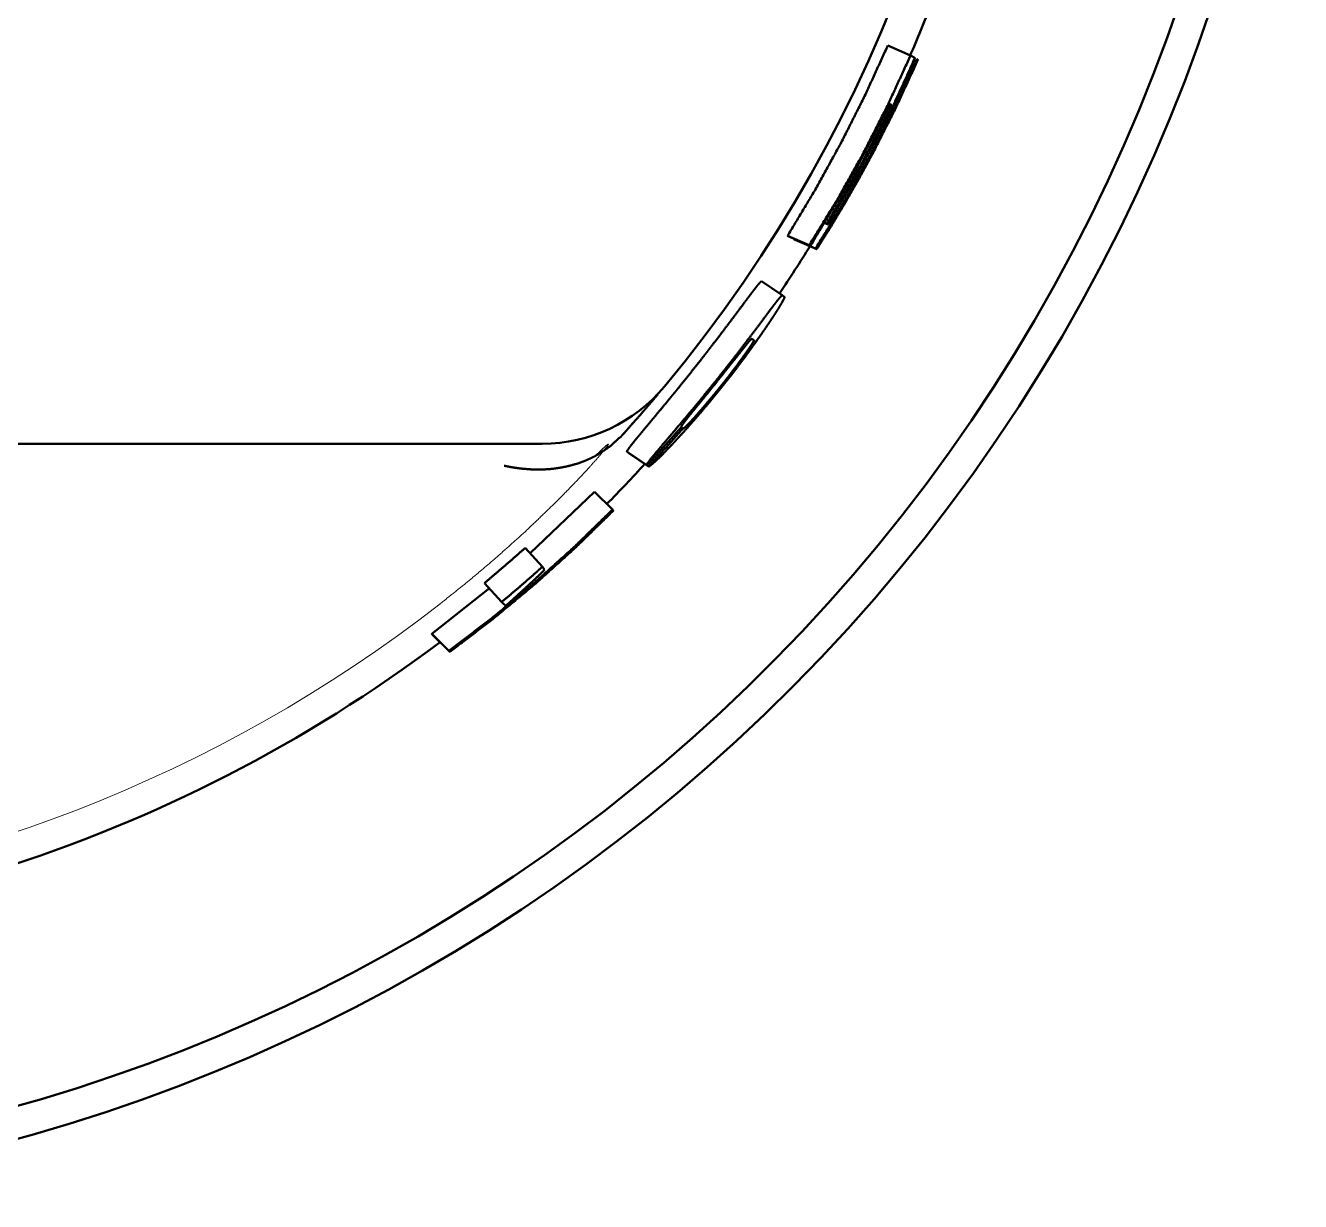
# Paper-space layout 'Layout1' of a CAD drawing. Header units: millimetres. Extents: x 69 to 348, y 30 to 269.
# Drawn here: x 238.38 to 254.44, y 224.98 to 239.8 of the extents above; entities that cross this region are included whole.
import ezdxf

# ---------------------------------------------------------------- set-up
doc = ezdxf.new("R2010")
doc.units = ezdxf.units.MM
doc.layers.add('170', color=7, linetype='Continuous', true_color=0xffffff)

psp = doc.layouts.get("Layout1")

# ---------------------------------------------------------------- linework, layer by layer
at = {"layer": '170', "color": 155, "linetype": 'Continuous', "lineweight": 50}
for p, q in [((249.529, 239.426), (249.242, 239.55)), ((248.474, 237.304), (248.441, 237.318)), ((248.49, 237.296), (248.441, 237.317)), ((248.474, 237.304), (248.49, 237.296)), ((248.251, 237.033), (247.979, 237.151)), ((248.267, 237.025), (247.995, 237.143)), ((248.331, 236.992), (248.059, 237.11)), ((248.347, 236.984), (248.075, 237.102)), ((247.913, 236.403), (247.651, 236.58)), ((246.661, 234.723), (246.638, 234.739)), ((246.642, 234.744), (246.641, 234.744)), ((246.206, 234.264), (245.957, 234.431)), ((246.228, 234.247), (245.979, 234.414)), ((246.229, 234.246), (245.981, 234.413)), ((246.229, 234.246), (246.229, 234.246)), ((245.546, 233.927), (244.735, 233.154)), ((245.774, 233.703), (245.546, 233.927)), ((244.89, 232.981), (244.675, 233.221)), ((244.918, 232.942), (244.89, 232.981)), ((244.377, 232.538), (244.162, 232.777)), ((244.222, 232.711), (243.496, 232.136)), ((243.713, 231.923), (243.496, 232.136)), ((243.725, 231.91), (243.507, 232.124))]:
    psp.add_line(p, q, dxfattribs=at)
for centre, radius, start, end in [((232.442, 246.983), 22, 247.125, 52.2806), ((232.442, 246.983), 21.6, 248.3062, 51.0994), ((232.446, 246.856), 18.17, 320.3131, 40.4363), ((232.446, 246.856), 18.625, 336.4595, 338.65), ((232.446, 246.856), 18.625, 325.949, 328.1243), ((244.889, 236.531), 2, 270, 320.3131), ((232.446, 246.856), 18.625, 315.3779, 317.5199), ((232.446, 246.856), 18.552, 287.3951, 306.9601)]:
    psp.add_arc(centre, radius, start, end, dxfattribs=at)
at = {"layer": '170', "color": 155, "linetype": 'Continuous', "lineweight": 13}
for start, end in [(320.3131, 40.4363), (242.0242, 307.8739)]:
    psp.add_arc((232.446, 246.856), 18.17, start, end, dxfattribs=at)
at = {"layer": '170', "color": 155, "linetype": 'Continuous', "lineweight": 50}
for points, knots in [([(249.242, 239.55), (248.96, 238.933), (248.655, 238.327), (248.328, 237.733), (247.979, 237.151)], [0, 0, 0.250041, 0.500085, 0.750044, 1, 1]), ([(249.529, 239.426), (249.246, 238.809), (248.938, 238.203), (248.607, 237.611), (248.251, 237.033)], [0, 0, 0.250053, 0.500106, 0.75005, 1, 1]), ([(249.607, 239.38), (249.324, 238.764), (249.017, 238.16), (248.686, 237.569), (248.331, 236.992)], [0, 0, 0.250053, 0.500103, 0.750055, 1, 1]), ([(248.347, 236.984), (248.527, 237.271), (248.702, 237.562), (248.87, 237.856), (249.033, 238.154), (249.34, 238.757), (249.622, 239.372)], [0, 0, 0.125146, 0.250294, 0.37544, 0.500554, 0.750293, 1, 1]), ([(248.49, 237.296), (248.563, 237.417), (248.636, 237.539), (248.859, 237.928), (249.072, 238.323), (249.207, 238.587), (249.337, 238.854), (249.462, 239.122), (249.583, 239.393), (249.583, 239.394), (249.584, 239.395)], [0, 0, 0.059783, 0.119574, 0.309035, 0.498514, 0.623665, 0.748829, 0.873994, 0.99916, 0.999578, 1, 1]), ([(249.584, 239.395), (249.556, 239.41), (249.549, 239.414), (249.543, 239.418), (249.536, 239.422), (249.529, 239.426)], [0, 0, 0.500081, 0.624948, 0.750103, 0.875133, 1, 1]), ([(249.622, 239.372), (249.615, 239.376), (249.607, 239.38)], [0, 0, 0.500296, 1, 1]), ([(248.267, 237.025), (248.794, 237.903), (249.267, 238.811)], [0, 0, 0.500002, 1, 1]), ([(249.292, 238.801), (248.902, 238.042), (248.474, 237.304)], [0, 0, 0.500006, 1, 1]), ([(249.267, 238.811), (249.28, 238.806), (249.292, 238.801)], [0, 0, 0.499772, 1, 1]), ([(247.979, 237.151), (247.987, 237.147), (247.995, 237.143)], [0, 0, 0.500263, 1, 1]), ([(248.059, 237.11), (248.067, 237.106), (248.075, 237.102)], [0, 0, 0.499193, 1, 1]), ([(248.251, 237.033), (248.259, 237.029), (248.267, 237.025)], [0, 0, 0.499479, 1, 1]), ([(248.331, 236.992), (248.335, 236.99), (248.343, 236.986), (248.347, 236.984)], [0, 0, 0.25027, 0.74973, 1, 1]), ([(247.651, 236.58), (247.642, 236.575), (247.621, 236.552), (247.613, 236.543), (247.605, 236.533), (247.596, 236.522), (247.586, 236.509), (247.564, 236.481), (247.539, 236.448), (247.51, 236.41), (247.479, 236.368), (247.444, 236.322), (247.407, 236.272), (247.325, 236.162), (247.233, 236.04)], [0, 0, 0.015271, 0.060775, 0.077527, 0.096551, 0.117811, 0.141195, 0.193889, 0.254544, 0.323223, 0.399987, 0.484777, 0.576148, 0.776646, 1, 1]), ([(247.913, 236.403), (247.904, 236.398), (247.883, 236.375), (247.876, 236.367), (247.867, 236.356), (247.858, 236.345), (247.848, 236.333), (247.826, 236.304), (247.801, 236.271), (247.773, 236.234), (247.724, 236.169), (247.688, 236.121), (247.587, 235.985), (247.495, 235.864)], [0, 0, 0.015244, 0.06077, 0.077503, 0.096508, 0.117791, 0.141174, 0.193868, 0.254504, 0.323206, 0.441427, 0.529672, 0.77663, 1, 1]), ([(247.57, 235.801), (247.615, 235.865), (247.658, 235.926), (247.698, 235.984), (247.736, 236.04), (247.754, 236.067), (247.771, 236.093), (247.788, 236.118), (247.803, 236.141), (247.832, 236.186), (247.857, 236.226), (247.869, 236.244), (247.879, 236.262), (247.889, 236.278), (247.898, 236.293), (247.913, 236.319), (247.924, 236.34), (247.933, 236.357), (247.938, 236.369), (247.94, 236.373), (247.941, 236.377), (247.941, 236.379), (247.941, 236.38)], [0, 0, 0.11364, 0.221864, 0.324687, 0.422083, 0.468744, 0.513875, 0.557186, 0.598495, 0.675219, 0.744017, 0.775375, 0.804661, 0.831925, 0.857067, 0.90069, 0.935857, 0.963009, 0.982474, 0.989412, 0.994551, 0.997974, 1, 1]), ([(247.233, 236.04), (247.137, 235.913), (247.036, 235.782), (247.01, 235.748), (246.984, 235.714), (246.957, 235.679), (246.93, 235.644), (246.875, 235.574), (246.82, 235.505), (246.711, 235.367), (246.6, 235.23), (246.573, 235.196), (246.545, 235.163), (246.518, 235.13), (246.491, 235.097), (246.438, 235.032), (246.385, 234.969)], [0, 0, 0.116084, 0.237215, 0.268498, 0.300208, 0.332322, 0.364763, 0.429769, 0.494575, 0.623674, 0.752018, 0.784001, 0.815817, 0.847328, 0.878533, 0.939962, 1, 1]), ([(247.495, 235.864), (247.398, 235.737), (247.297, 235.606), (247.271, 235.573), (247.244, 235.538), (247.217, 235.504), (247.19, 235.469), (247.135, 235.399), (247.08, 235.33), (246.969, 235.193), (246.858, 235.057), (246.83, 235.023), (246.802, 234.99), (246.775, 234.957), (246.747, 234.924), (246.693, 234.86), (246.64, 234.797)], [0, 0, 0.116087, 0.237238, 0.268522, 0.300219, 0.33234, 0.36478, 0.429797, 0.494592, 0.623675, 0.752029, 0.784004, 0.815822, 0.847336, 0.878532, 0.939956, 1, 1]), ([(247.557, 235.837), (247.556, 235.831), (247.548, 235.815), (247.544, 235.81), (247.541, 235.804), (247.536, 235.797), (247.532, 235.79), (247.521, 235.773), (247.509, 235.755), (247.495, 235.734), (247.478, 235.71), (247.47, 235.698), (247.461, 235.685), (247.451, 235.671), (247.441, 235.657), (247.398, 235.597), (247.349, 235.531)], [0, 0, 0.016476, 0.063814, 0.080747, 0.099795, 0.121017, 0.144309, 0.196871, 0.257505, 0.326154, 0.402717, 0.443989, 0.487166, 0.531912, 0.578129, 0.777381, 1, 1]), ([(247.459, 235.779), (247.474, 235.797), (247.487, 235.813), (247.499, 235.826), (247.508, 235.837), (247.516, 235.845), (247.522, 235.851), (247.525, 235.853), (247.527, 235.854)], [0, 0, 0.230364, 0.430596, 0.606097, 0.748442, 0.856987, 0.933478, 0.979651, 1, 1]), ([(247.527, 235.854), (247.542, 235.845), (247.557, 235.837)], [0, 0, 0.500109, 1, 1]), ([(247.168, 235.269), (247.222, 235.337), (247.276, 235.406), (247.328, 235.474), (247.38, 235.542), (247.478, 235.674), (247.57, 235.801)], [0, 0, 0.130761, 0.261185, 0.390614, 0.518371, 0.764985, 1, 1]), ([(247.291, 235.568), (247.339, 235.629), (247.385, 235.686), (247.406, 235.712), (247.425, 235.736), (247.443, 235.758), (247.459, 235.779)], [0, 0, 0.289722, 0.561482, 0.684722, 0.798994, 0.904034, 1, 1]), ([(247.349, 235.531), (247.315, 235.486), (247.28, 235.44), (247.262, 235.416), (247.244, 235.391), (247.234, 235.379), (247.224, 235.366), (247.214, 235.354), (247.205, 235.341), (247.165, 235.291), (247.125, 235.242), (247.105, 235.217), (247.085, 235.192), (247.065, 235.167), (247.044, 235.143), (247.005, 235.095), (246.966, 235.049), (246.947, 235.026), (246.928, 235.004), (246.909, 234.982), (246.89, 234.96), (246.854, 234.919), (246.82, 234.88), (246.789, 234.845), (246.761, 234.815)], [0, 0, 0.060731, 0.123228, 0.155468, 0.188597, 0.205563, 0.222714, 0.239891, 0.257096, 0.325946, 0.394844, 0.429322, 0.463823, 0.498216, 0.532318, 0.599255, 0.664527, 0.696573, 0.728169, 0.759394, 0.790073, 0.849201, 0.904619, 0.955511, 1, 1]), ([(246.884, 235.061), (246.934, 235.123), (246.986, 235.187), (247.039, 235.252), (247.092, 235.318), (247.118, 235.351), (247.145, 235.385), (247.196, 235.449), (247.244, 235.51), (247.268, 235.539), (247.291, 235.568)], [0, 0, 0.123014, 0.249814, 0.378997, 0.50903, 0.574308, 0.639729, 0.766428, 0.8858, 0.94329, 1, 1]), ([(246.381, 234.375), (246.415, 234.409), (246.452, 234.447), (246.493, 234.489), (246.537, 234.536), (246.56, 234.56), (246.583, 234.586), (246.607, 234.612), (246.632, 234.639), (246.682, 234.694), (246.734, 234.753), (246.761, 234.783), (246.788, 234.814), (246.815, 234.844), (246.842, 234.876), (246.896, 234.939), (246.95, 235.003), (247.005, 235.068), (247.059, 235.135), (247.114, 235.202), (247.168, 235.269)], [0, 0, 0.040101, 0.084783, 0.133914, 0.187437, 0.215761, 0.244876, 0.274683, 0.305171, 0.368199, 0.433956, 0.467791, 0.501977, 0.536393, 0.571014, 0.64086, 0.711505, 0.782855, 0.854875, 0.927359, 1, 1]), ([(246.343, 235.152), (246.29, 235.089), (246.254, 235.047), (246.215, 235.001), (246.172, 234.951), (246.125, 234.898), (246.022, 234.781), (245.906, 234.651)], [0, 0, 0.123881, 0.207245, 0.298651, 0.397697, 0.504139, 0.738371, 1, 1]), ([(246.718, 234.856), (246.733, 234.875), (246.75, 234.896), (246.769, 234.92), (246.79, 234.946), (246.835, 235.001), (246.884, 235.061)], [0, 0, 0.09024, 0.19469, 0.310977, 0.436159, 0.708126, 1, 1]), ([(246.385, 234.969), (246.278, 234.84), (246.23, 234.782), (246.185, 234.729), (246.145, 234.68), (246.109, 234.636), (246.076, 234.597), (246.048, 234.563), (246.004, 234.507), (245.974, 234.467), (245.969, 234.459), (245.965, 234.453), (245.961, 234.447), (245.959, 234.442), (245.956, 234.435), (245.956, 234.432)], [0, 0, 0.243264, 0.352552, 0.453814, 0.545479, 0.627874, 0.70151, 0.766041, 0.869275, 0.941579, 0.955021, 0.966631, 0.976399, 0.984364, 0.995158, 1, 1]), ([(246.64, 234.797), (246.584, 234.731), (246.532, 234.669), (246.483, 234.612), (246.46, 234.585), (246.397, 234.511), (246.36, 234.467), (246.327, 234.429), (246.299, 234.394), (246.254, 234.339), (246.224, 234.299), (246.218, 234.292), (246.214, 234.285), (246.21, 234.28), (246.207, 234.275), (246.205, 234.268), (246.205, 234.265)], [0, 0, 0.125882, 0.243202, 0.352435, 0.404169, 0.545372, 0.627791, 0.701469, 0.766008, 0.869344, 0.94164, 0.955081, 0.966696, 0.976467, 0.984417, 0.995163, 1, 1]), ([(246.206, 234.264), (246.262, 234.323), (246.317, 234.382), (246.372, 234.442), (246.426, 234.502), (246.481, 234.562), (246.535, 234.622), (246.588, 234.683), (246.642, 234.744)], [0, 0, 0.124917, 0.249809, 0.37486, 0.499869, 0.624907, 0.749933, 0.874969, 1, 1]), ([(246.661, 234.723), (246.607, 234.663), (246.554, 234.603), (246.501, 234.543), (246.447, 234.483), (246.392, 234.424), (246.338, 234.365), (246.283, 234.306), (246.228, 234.247)], [0, 0, 0.124901, 0.249831, 0.374842, 0.499867, 0.62493, 0.749923, 0.874983, 1, 1]), ([(246.641, 234.744), (246.641, 234.747), (246.643, 234.752), (246.648, 234.761), (246.655, 234.772), (246.665, 234.787), (246.679, 234.805), (246.696, 234.828), (246.718, 234.856)], [0, 0, 0.019855, 0.061446, 0.132079, 0.231645, 0.361768, 0.528023, 0.739268, 1, 1]), ([(246.761, 234.815), (246.735, 234.787), (246.715, 234.767), (246.707, 234.76), (246.7, 234.753), (246.694, 234.747), (246.688, 234.742), (246.678, 234.733), (246.67, 234.727), (246.664, 234.723), (246.661, 234.723)], [0, 0, 0.279469, 0.482734, 0.563108, 0.632818, 0.694548, 0.750851, 0.850519, 0.927917, 0.978236, 1, 1]), ([(244.41, 234.255), (244.437, 234.249), (244.463, 234.244), (244.49, 234.239), (244.517, 234.234), (244.57, 234.226), (244.624, 234.219), (244.73, 234.21), (244.835, 234.206), (244.887, 234.207), (244.938, 234.21), (244.989, 234.213), (245.04, 234.219), (245.138, 234.234), (245.234, 234.255), (245.328, 234.281), (245.419, 234.314), (245.463, 234.333), (245.507, 234.353), (245.549, 234.374), (245.59, 234.397), (245.744, 234.5), (245.881, 234.624)], [0, 0, 0.017143, 0.034224, 0.05138, 0.068587, 0.102739, 0.136626, 0.203639, 0.269847, 0.302719, 0.335319, 0.367547, 0.399443, 0.462404, 0.524424, 0.585792, 0.646735, 0.677092, 0.707198, 0.737034, 0.766652, 0.88357, 1, 1]), ([(245.906, 234.651), (245.899, 234.644), (245.893, 234.637), (245.886, 234.63), (245.881, 234.624)], [0, 0, 0.265156, 0.526256, 0.774537, 1, 1]), ([(244.889, 234.531), (244.172, 234.531), (243.45, 234.531), (241.992, 234.531), (240.51, 234.531), (238.997, 234.531), (237.441, 234.531), (235.83, 234.531), (235.417, 234.531), (235.001, 234.531), (234.168, 234.531), (232.492, 234.531), (231.65, 234.531), (231.228, 234.531), (230.806, 234.531), (229.144, 234.531), (227.533, 234.531), (225.963, 234.531), (225.19, 234.531), (224.426, 234.531), (223.671, 234.531), (222.185, 234.531), (220.725, 234.531), (220.002, 234.531)], [0, 0, 0.028823, 0.057818, 0.116394, 0.175942, 0.236762, 0.299261, 0.363992, 0.380604, 0.397313, 0.430809, 0.498128, 0.531957, 0.548914, 0.5659, 0.632675, 0.697388, 0.760484, 0.791544, 0.822251, 0.852578, 0.912277, 0.970963, 1, 1]), ([(245.956, 234.432), (245.957, 234.432), (245.957, 234.431)], [0, 0, 0.509808, 1, 1]), ([(245.979, 234.414), (245.98, 234.414), (245.981, 234.413)], [0, 0, 0.505021, 1, 1]), ([(246.205, 234.265), (246.206, 234.264), (246.206, 234.264)], [0, 0, 0.504312, 1, 1]), ([(246.228, 234.247), (246.229, 234.247), (246.229, 234.246)], [0, 0, 0.505021, 1, 1]), ([(246.229, 234.246), (246.234, 234.247), (246.243, 234.252), (246.256, 234.261), (246.272, 234.274), (246.281, 234.281), (246.291, 234.29), (246.302, 234.299), (246.314, 234.311), (246.344, 234.338), (246.381, 234.375)], [0, 0, 0.023453, 0.07459, 0.152774, 0.255365, 0.314629, 0.379689, 0.45271, 0.53552, 0.737386, 1, 1]), ([(245.774, 233.703), (245.286, 233.227), (244.78, 232.771), (244.255, 232.336), (243.713, 231.923)], [0, 0, 0.250047, 0.500102, 0.750047, 1, 1]), ([(243.725, 231.91), (244.267, 232.323), (244.791, 232.758), (245.298, 233.214), (245.785, 233.689)], [0, 0, 0.25005, 0.5001, 0.750051, 1, 1]), ([(244.675, 233.221), (244.42, 232.997), (244.162, 232.777)], [0, 0, 0.500007, 1, 1]), ([(244.89, 232.981), (244.827, 232.925), (244.764, 232.869), (244.7, 232.813), (244.636, 232.757), (244.572, 232.702), (244.507, 232.647), (244.442, 232.592), (244.377, 232.538)], [0, 0, 0.124901, 0.249796, 0.374815, 0.499858, 0.624902, 0.749931, 0.87497, 1, 1]), ([(244.428, 232.489), (244.49, 232.544), (244.552, 232.6), (244.614, 232.657), (244.676, 232.713), (244.798, 232.827), (244.918, 232.942)], [0, 0, 0.12502, 0.250026, 0.375092, 0.500151, 0.750112, 1, 1]), ([(244.377, 232.538), (244.38, 232.535), (244.383, 232.532), (244.402, 232.513), (244.409, 232.507), (244.422, 232.495), (244.428, 232.489)], [0, 0, 0.062591, 0.124973, 0.500102, 0.625075, 0.875027, 1, 1])]:
    psp.add_open_spline(points, degree=1, knots=knots, dxfattribs=at)
for points in [[(247.941, 236.38), (247.913, 236.403)], [(246.661, 234.723), (246.661, 234.723)], [(245.785, 233.689), (245.774, 233.703)], [(243.496, 232.136), (243.507, 232.124)], [(243.713, 231.923), (243.725, 231.91)]]:
    psp.add_open_spline(points, degree=1, dxfattribs=at)
at = {"layer": '170', "color": 155, "linetype": 'Continuous', "lineweight": 13}
psp.add_open_spline([(243.6, 232.514), (243.952, 232.795), (244.293, 233.083), (244.68, 233.43), (245.034, 233.77), (245.195, 233.932), (245.341, 234.084), (245.47, 234.222), (245.576, 234.341), (245.656, 234.435), (245.707, 234.499), (245.725, 234.528), (245.71, 234.522), (245.649, 234.469), (245.549, 234.374)], degree=1, knots=[0, 0, 0.142203, 0.282997, 0.446778, 0.601731, 0.673839, 0.740325, 0.799755, 0.850111, 0.889106, 0.914855, 0.92572, 0.930954, 0.956226, 1, 1], dxfattribs=at)

doc.saveas('drawing.dxf')
